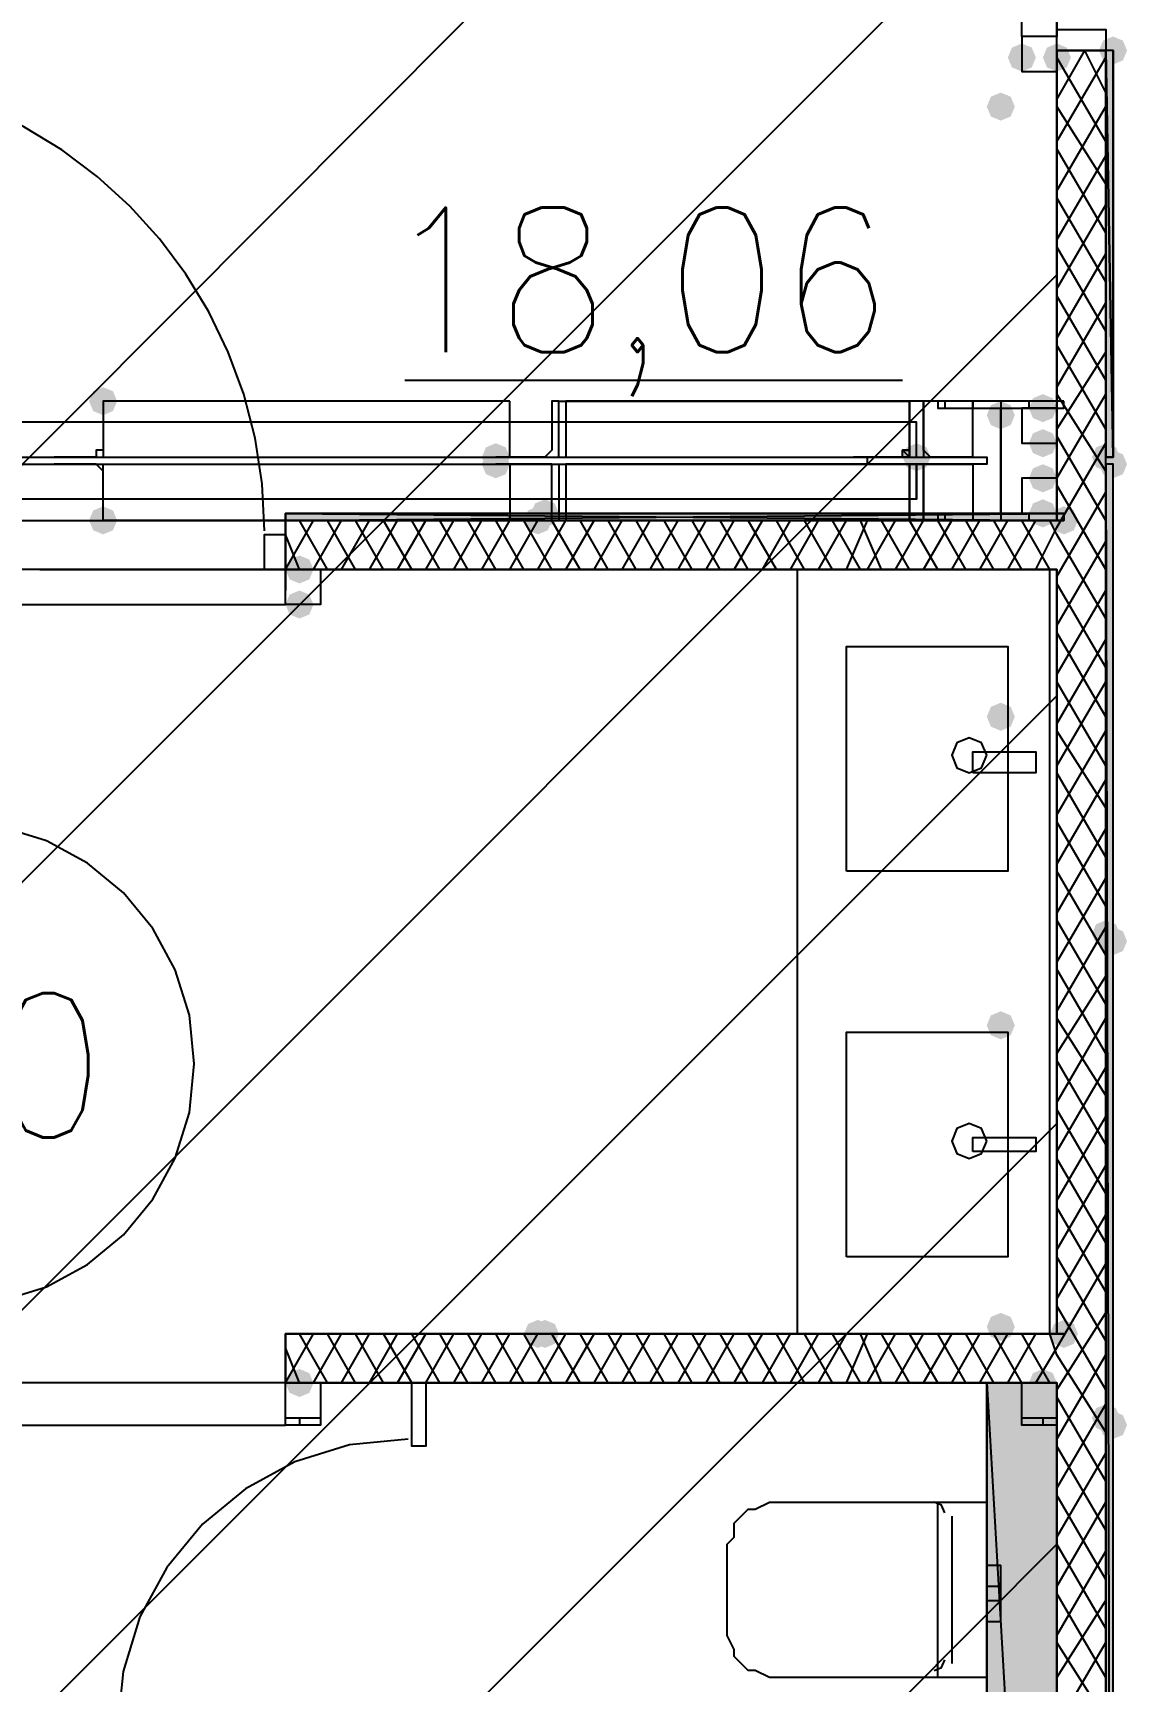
# Model space of a CAD drawing. Header units: millimetres. Extents: x 0 to 420, y 0 to 297.
# Drawn here: x 384.26 to 390.86, y 163.6 to 173.55 of the extents above; entities that cross this region are included whole.
import ezdxf

# ---------------------------------------------------------------- set-up
doc = ezdxf.new("R2010")
doc.units = ezdxf.units.MM
doc.layers.get('0').update_dxf_attribs({"linetype": 'CONTINUOUS'})
doc.styles.get("Standard").update_dxf_attribs({"font": 'STANDARD'})

msp = doc.modelspace()

# ---------------------------------------------------------------- hatches: boundary and pattern name
at = {"true_color": 0x0000fe}
for points in [[(390.863667, 173.439667), (390.838796, 173.379871), (390.779, 173.355), (390.719204, 173.379871), (390.694333, 173.439667), (390.719204, 173.499462), (390.779, 173.524333), (390.838796, 173.499463)], [(390.863667, 173.439667), (390.838796, 173.379871), (390.779, 173.355), (390.719204, 173.379871), (390.694333, 173.439667), (390.719204, 173.499462), (390.779, 173.524333), (390.838796, 173.499463)], [(390.821333, 170.984333), (390.796462, 170.924537), (390.736667, 170.899667), (390.676871, 170.924537), (390.652, 170.984333), (390.676871, 171.044129), (390.736667, 171.069), (390.796462, 171.044129)], [(390.863667, 170.942), (390.838796, 170.882204), (390.779, 170.857333), (390.719204, 170.882204), (390.694333, 170.942), (390.719204, 171.001796), (390.779, 171.026667), (390.838796, 171.001796)], [(387.434667, 170.645667), (387.409796, 170.585871), (387.35, 170.561), (387.290204, 170.585871), (387.265333, 170.645667), (387.290204, 170.705462), (387.35, 170.730333), (387.409796, 170.705463)], [(387.392333, 170.603333), (387.367462, 170.543537), (387.307667, 170.518667), (387.247871, 170.543537), (387.223, 170.603333), (387.247871, 170.663129), (387.307667, 170.688), (387.367462, 170.663129)], [(390.567333, 170.603333), (390.542462, 170.543537), (390.482667, 170.518667), (390.422871, 170.543537), (390.398, 170.603333), (390.422871, 170.663129), (390.482667, 170.688), (390.542462, 170.663129)], [(390.821333, 168.105667), (390.796462, 168.045871), (390.736667, 168.021), (390.676871, 168.045871), (390.652, 168.105667), (390.676871, 168.165462), (390.736667, 168.190333), (390.796462, 168.165463)], [(390.863667, 168.063333), (390.838796, 168.003537), (390.779, 167.978667), (390.719204, 168.003537), (390.694333, 168.063333), (390.719204, 168.123129), (390.779, 168.148), (390.838796, 168.123129)], [(387.392333, 165.692667), (387.367462, 165.632871), (387.307667, 165.608), (387.247871, 165.632871), (387.223, 165.692667), (387.247871, 165.752462), (387.307667, 165.777333), (387.367462, 165.752463)], [(387.434667, 165.692667), (387.409796, 165.632871), (387.35, 165.608), (387.290204, 165.632871), (387.265333, 165.692667), (387.290204, 165.752462), (387.35, 165.777333), (387.409796, 165.752463)], [(390.567333, 165.692667), (390.542462, 165.632871), (390.482667, 165.608), (390.422871, 165.632871), (390.398, 165.692667), (390.422871, 165.752462), (390.482667, 165.777333), (390.542462, 165.752463)], [(390.821333, 165.184667), (390.796462, 165.124871), (390.736667, 165.1), (390.676871, 165.124871), (390.652, 165.184667), (390.676871, 165.244462), (390.736667, 165.269333), (390.796462, 165.244463)], [(390.863667, 165.142333), (390.838796, 165.082537), (390.779, 165.057667), (390.719204, 165.082537), (390.694333, 165.142333), (390.719204, 165.202129), (390.779, 165.227), (390.838796, 165.202129)]]:
    msp.add_hatch(color=0, dxfattribs=at).paths.add_polyline_path(points, flags=0)
at = {"true_color": 0x000007}
for points in [[(390.313333, 173.397333), (390.288462, 173.337538), (390.228667, 173.312667), (390.168871, 173.337538), (390.144, 173.397333), (390.168871, 173.457129), (390.228667, 173.482), (390.288462, 173.457129)], [(390.525, 173.397333), (390.500129, 173.337538), (390.440333, 173.312667), (390.380538, 173.337538), (390.355667, 173.397333), (390.380537, 173.457129), (390.440333, 173.482), (390.500129, 173.457129)], [(390.186333, 173.101), (390.161462, 173.041204), (390.101667, 173.016333), (390.041871, 173.041204), (390.017, 173.101), (390.041871, 173.160796), (390.101667, 173.185667), (390.161462, 173.160796)], [(384.767667, 171.323), (384.742796, 171.263204), (384.683, 171.238333), (384.623204, 171.263204), (384.598333, 171.323), (384.623204, 171.382796), (384.683, 171.407667), (384.742796, 171.382796)], [(390.186333, 171.238333), (390.161462, 171.178537), (390.101667, 171.153667), (390.041871, 171.178537), (390.017, 171.238333), (390.041871, 171.298129), (390.101667, 171.323), (390.161462, 171.298129)], [(390.440333, 171.280667), (390.415462, 171.220871), (390.355667, 171.196), (390.295871, 171.220871), (390.271, 171.280667), (390.295871, 171.340462), (390.355667, 171.365333), (390.415462, 171.340463)], [(390.440333, 171.069), (390.415462, 171.009204), (390.355667, 170.984333), (390.295871, 171.009204), (390.271, 171.069), (390.295871, 171.128796), (390.355667, 171.153667), (390.415462, 171.128796)], [(387.138333, 170.984333), (387.113462, 170.924537), (387.053667, 170.899667), (386.993871, 170.924537), (386.969, 170.984333), (386.993871, 171.044129), (387.053667, 171.069), (387.113462, 171.044129)], [(387.138333, 170.942), (387.113462, 170.882204), (387.053667, 170.857333), (386.993871, 170.882204), (386.969, 170.942), (386.993871, 171.001796), (387.053667, 171.026667), (387.113462, 171.001796)], [(389.678333, 170.984333), (389.653462, 170.924537), (389.593667, 170.899667), (389.533871, 170.924537), (389.509, 170.984333), (389.533871, 171.044129), (389.593667, 171.069), (389.653462, 171.044129)], [(389.678333, 170.984333), (389.653462, 170.924537), (389.593667, 170.899667), (389.533871, 170.924537), (389.509, 170.984333), (389.533871, 171.044129), (389.593667, 171.069), (389.653462, 171.044129)], [(390.440333, 170.857333), (390.415462, 170.797537), (390.355667, 170.772667), (390.295871, 170.797537), (390.271, 170.857333), (390.295871, 170.917129), (390.355667, 170.942), (390.415462, 170.917129)], [(390.440333, 170.645667), (390.415462, 170.585871), (390.355667, 170.561), (390.295871, 170.585871), (390.271, 170.645667), (390.295871, 170.705462), (390.355667, 170.730333), (390.415462, 170.705463)], [(384.767667, 170.603333), (384.742796, 170.543537), (384.683, 170.518667), (384.623204, 170.543537), (384.598333, 170.603333), (384.623204, 170.663129), (384.683, 170.688), (384.742796, 170.663129)], [(385.953, 170.307), (385.928129, 170.247204), (385.868333, 170.222333), (385.808538, 170.247204), (385.783667, 170.307), (385.808537, 170.366796), (385.868333, 170.391667), (385.928129, 170.366796)], [(385.953, 170.095333), (385.928129, 170.035537), (385.868333, 170.010667), (385.808538, 170.035537), (385.783667, 170.095333), (385.808537, 170.155129), (385.868333, 170.18), (385.928129, 170.155129)], [(390.186333, 169.418), (390.161462, 169.358204), (390.101667, 169.333333), (390.041871, 169.358204), (390.017, 169.418), (390.041871, 169.477796), (390.101667, 169.502667), (390.161462, 169.477796)], [(390.186333, 167.555333), (390.161462, 167.495537), (390.101667, 167.470667), (390.041871, 167.495537), (390.017, 167.555333), (390.041871, 167.615129), (390.101667, 167.64), (390.161462, 167.615129)], [(390.186333, 165.735), (390.161462, 165.675204), (390.101667, 165.650333), (390.041871, 165.675204), (390.017, 165.735), (390.041871, 165.794796), (390.101667, 165.819667), (390.161462, 165.794796)], [(385.953, 165.396333), (385.928129, 165.336537), (385.868333, 165.311667), (385.808538, 165.336537), (385.783667, 165.396333), (385.808537, 165.456129), (385.868333, 165.481), (385.928129, 165.456129)], [(390.440333, 165.396333), (390.415462, 165.336537), (390.355667, 165.311667), (390.295871, 165.336537), (390.271, 165.396333), (390.295871, 165.456129), (390.355667, 165.481), (390.415462, 165.456129)], [(390.186333, 163.872333), (390.161462, 163.812537), (390.101667, 163.787667), (390.041871, 163.812537), (390.017, 163.872333), (390.041871, 163.932129), (390.101667, 163.957), (390.161462, 163.932129)]]:
    msp.add_hatch(color=0, dxfattribs=at).paths.add_polyline_path(points, flags=0)
h = msp.add_hatch(color=0, dxfattribs=at)
h.paths.add_polyline_path([(390.779, 173.439667), (390.736667, 173.439667), (390.779, 170.984333)], flags=0)
h.paths.add_polyline_path([(390.736667, 173.439667), (390.779, 170.984333), (390.736667, 170.984333)], flags=0)
at = {"true_color": 0x000062}
h = msp.add_hatch(color=0, dxfattribs=at)
h.paths.add_polyline_path([(389.551333, 171.323), (389.551333, 171.069)], flags=0)
h.paths.add_polyline_path([(389.551333, 171.069), (389.551333, 171.323)], flags=0)
h = msp.add_hatch(color=0, dxfattribs=at)
h.paths.add_polyline_path([(389.551333, 171.026667), (389.509, 171.026667), (389.551333, 170.984333)], flags=0)
h.paths.add_polyline_path([(389.509, 171.026667), (389.551333, 170.984333), (389.509, 170.984333)], flags=0)
h.paths.add_polyline_path([(389.551333, 170.984333), (389.509, 170.984333), (389.255, 170.984333)], flags=0)
for points in [[(389.551333, 171.026667), (389.509, 171.026667)], [(389.212667, 170.984333), (389.255, 170.984333)], [(389.212667, 170.942), (389.255, 170.942)], [(389.509, 170.984333), (389.551333, 170.984333)]]:
    msp.add_hatch(color=0, dxfattribs=at).paths.add_polyline_path(points, flags=0)
h = msp.add_hatch(color=0, dxfattribs=at)
h.paths.add_polyline_path([(389.551333, 171.069), (389.551333, 171.026667)], flags=0)
h.paths.add_polyline_path([(389.551333, 171.026667), (389.551333, 171.069)], flags=0)
h = msp.add_hatch(color=0, dxfattribs=at)
h.paths.add_polyline_path([(389.212667, 170.984333), (389.255, 170.984333)], flags=0)
h.paths.add_polyline_path([(389.255, 170.984333), (389.212667, 170.984333)], flags=0)
h = msp.add_hatch(color=0, dxfattribs=at)
h.paths.add_polyline_path([(389.212667, 170.984333), (389.551333, 170.984333)], flags=0)
h.paths.add_polyline_path([(389.551333, 170.984333), (389.212667, 170.984333)], flags=0)
h.paths.add_polyline_path([(389.551333, 170.984333), (389.212667, 170.984333)], flags=0)
h.paths.add_polyline_path([(389.212667, 170.984333), (389.551333, 170.984333)], flags=0)
h.paths.add_polyline_path([(389.551333, 170.984333), (389.212667, 170.984333)], flags=0)
h.paths.add_polyline_path([(389.551333, 170.984333), (389.212667, 170.984333)], flags=0)
h.paths.add_polyline_path([(389.212667, 170.984333), (389.551333, 170.984333)], flags=0)
h.paths.add_polyline_path([(389.551333, 170.984333), (389.212667, 170.984333)], flags=0)
h.paths.add_polyline_path([(389.551333, 170.984333), (389.212667, 170.984333)], flags=0)
h.paths.add_polyline_path([(389.212667, 170.984333), (389.551333, 170.984333)], flags=0)
h.paths.add_polyline_path([(389.551333, 170.984333), (389.212667, 170.984333)], flags=0)
h.paths.add_polyline_path([(389.551333, 170.984333), (389.212667, 170.984333)], flags=0)
h.paths.add_polyline_path([(389.212667, 170.984333), (389.551333, 170.984333)], flags=0)
h = msp.add_hatch(color=0, dxfattribs=at)
h.paths.add_polyline_path([(389.212667, 170.942), (389.551333, 170.942)], flags=0)
h.paths.add_polyline_path([(389.551333, 170.942), (389.212667, 170.942)], flags=0)
h.paths.add_polyline_path([(389.551333, 170.942), (389.212667, 170.942)], flags=0)
h.paths.add_polyline_path([(389.212667, 170.942), (389.551333, 170.942)], flags=0)
h.paths.add_polyline_path([(389.551333, 170.942), (389.212667, 170.942)], flags=0)
h.paths.add_polyline_path([(389.551333, 170.942), (389.212667, 170.942)], flags=0)
h.paths.add_polyline_path([(389.212667, 170.942), (389.551333, 170.942)], flags=0)
h.paths.add_polyline_path([(389.551333, 170.942), (389.212667, 170.942)], flags=0)
h.paths.add_polyline_path([(389.551333, 170.942), (389.212667, 170.942)], flags=0)
h.paths.add_polyline_path([(389.212667, 170.942), (389.551333, 170.942)], flags=0)
h.paths.add_polyline_path([(389.551333, 170.942), (389.212667, 170.942)], flags=0)
h.paths.add_polyline_path([(389.551333, 170.942), (389.212667, 170.942)], flags=0)
h.paths.add_polyline_path([(389.212667, 170.942), (389.551333, 170.942)], flags=0)
h = msp.add_hatch(color=0, dxfattribs=at)
h.paths.add_polyline_path([(389.212667, 170.942), (389.255, 170.942)], flags=0)
h.paths.add_polyline_path([(389.255, 170.942), (389.212667, 170.942)], flags=0)
h = msp.add_hatch(color=0, dxfattribs=at)
h.paths.add_polyline_path([(389.551333, 170.942), (389.255, 170.942)], flags=0)
h.paths.add_polyline_path([(389.255, 170.942), (389.551333, 170.942), (389.509, 170.942)], flags=0)
h = msp.add_hatch(color=0, dxfattribs=at)
h.paths.add_polyline_path([(389.509, 170.942), (389.551333, 170.942)], flags=0)
h.paths.add_polyline_path([(389.551333, 170.942), (389.509, 170.942)], flags=0)
h.paths.add_polyline_path([(389.551333, 170.942), (389.509, 170.942)], flags=0)
h.paths.add_polyline_path([(389.509, 170.942), (389.551333, 170.942)], flags=0)
h = msp.add_hatch(color=0, dxfattribs=at)
h.paths.add_polyline_path([(389.551333, 170.942), (389.551333, 170.899667)], flags=0)
h.paths.add_polyline_path([(389.551333, 170.899667), (389.551333, 170.942)], flags=0)
at = {"true_color": 0x000007}
h = msp.add_hatch(color=0, dxfattribs=at)
h.paths.add_polyline_path([(390.779, 170.942), (390.736667, 170.942), (390.779, 153.585333)], flags=0)
h.paths.add_polyline_path([(390.736667, 170.942), (390.779, 153.585333), (390.736667, 153.585333)], flags=0)
at = {"true_color": 0x000062}
h = msp.add_hatch(color=0, dxfattribs=at)
h.paths.add_polyline_path([(389.551333, 170.899667), (389.551333, 170.857333)], flags=0)
h.paths.add_polyline_path([(389.551333, 170.857333), (389.551333, 170.899667)], flags=0)
h = msp.add_hatch(color=0, dxfattribs=at)
h.paths.add_polyline_path([(389.551333, 170.857333), (389.551333, 170.603333)], flags=0)
h.paths.add_polyline_path([(389.551333, 170.603333), (389.551333, 170.857333)], flags=0)
at = {"true_color": 0x000007}
h = msp.add_hatch(color=0, dxfattribs=at)
h.paths.add_polyline_path([(390.482667, 170.645667), (385.783667, 170.645667), (390.482667, 170.603333)], flags=0)
h.paths.add_polyline_path([(385.783667, 170.645667), (390.482667, 170.603333), (385.783667, 170.603333)], flags=0)
h = msp.add_hatch(color=0, dxfattribs=at)
h.paths.add_polyline_path([(385.783667, 165.692667), (390.482667, 165.692667)], flags=0)
h.paths.add_polyline_path([(390.482667, 165.692667), (385.783667, 165.692667)], flags=0)
h = msp.add_hatch(color=0, dxfattribs=at)
h.paths.add_polyline_path([(390.440333, 165.396333), (390.017, 165.396333), (390.440333, 158.072667)], flags=0)
h.paths.add_polyline_path([(390.017, 165.396333), (390.440333, 158.072667), (390.017, 158.072667)], flags=0)

# ---------------------------------------------------------------- linework, layer by layer
at = {"color": 0, "true_color": 0x000008}
msp.add_lwpolyline([(378.121333, 170.603333), (390.440333, 170.603333), (390.440333, 182.922333), (378.121333, 182.922333)], close=True, dxfattribs=at)
at = {"color": 0, "true_color": 0x000020}
for points in [[(377.952, 164.676666), (390.440333, 177.207333)], [(378.121334, 162.348333), (390.440333, 174.667333)], [(378.121334, 159.765999), (390.440333, 172.084999)], [(378.121334, 157.225999), (390.440333, 169.544999)], [(378.121334, 154.643666), (390.440333, 166.962666)], [(379.264333, 153.204333), (390.440333, 164.422666)]]:
    msp.add_lwpolyline(points, dxfattribs=at)
at = {"color": 0, "true_color": 0x000007}
for points in [[(390.355667, 173.524333), (390.228667, 173.524333), (390.228667, 176.826333)], [(390.440333, 176.826333), (390.440333, 173.524333), (390.355667, 173.524333)], [(390.440333, 173.143333), (390.609667, 173.439667)], [(390.440333, 173.439667), (390.736667, 173.439667)], [(390.440333, 173.439667), (390.440333, 170.603333)], [(390.736667, 173.185667), (390.609667, 173.439667)], [(390.779, 170.984333), (390.779, 173.439667), (390.779, 170.984333), (390.736667, 173.439667)], [(390.736667, 118.448667), (390.736667, 173.439667)], [(385.656667, 170.539833), (385.642351, 170.823342), (385.600333, 171.09866), (385.532007, 171.364395), (385.438766, 171.619151), (385.322004, 171.861537), (385.183114, 172.090157), (385.023491, 172.303619), (384.844528, 172.500528), (384.647619, 172.679491), (384.434157, 172.839114), (384.205537, 172.978004), (383.963151, 173.094766), (383.708395, 173.188007), (383.44266, 173.256333), (383.167342, 173.298351), (382.883833, 173.312667)], [(390.440333, 172.889333), (390.736667, 173.397333)], [(390.736667, 172.889333), (390.440333, 173.397333)], [(390.440333, 172.593), (390.736667, 173.101)], [(390.736667, 172.635333), (390.440333, 173.101)], [(390.736667, 172.339), (390.440333, 172.847)], [(390.440333, 172.296667), (390.736667, 172.804667)], [(390.736667, 172.042667), (390.440333, 172.550667)], [(390.440333, 172.000333), (390.736667, 172.508333)], [(390.736667, 171.746333), (390.440333, 172.254333)], [(390.440333, 171.704), (390.736667, 172.212)], [(390.736667, 171.45), (390.440333, 171.958)], [(390.440333, 171.407667), (390.736667, 171.915667)], [(390.736667, 171.153667), (390.440333, 171.661667)], [(390.440333, 171.153667), (390.736667, 171.619333)], [(386.503333, 171.45), (389.509, 171.45)], [(384.683, 171.323), (384.683, 171.026667), (384.640667, 171.026667), (384.640667, 170.984333), (384.386667, 170.984333)], [(387.434667, 170.984333), (387.434667, 171.323), (387.392333, 171.323), (387.392333, 171.026667)], [(387.434667, 171.323), (389.551333, 171.323)], [(389.636, 171.323), (387.477, 171.323), (387.477, 170.984333), (389.636, 170.984333), (389.932333, 170.984333), (389.678333, 170.984333), (389.636, 171.026667), (389.636, 171.323), (389.636, 170.984333)], [(389.551333, 170.984333), (389.932333, 170.984333), (389.932333, 171.323), (389.551333, 171.323)], [(389.763, 171.323), (389.763, 171.280667)], [(389.932333, 171.323), (389.932333, 171.280667)], [(390.101667, 171.323), (390.101667, 170.603333)], [(390.271, 171.323), (390.271, 171.280667)], [(390.440333, 170.857333), (390.736667, 171.365333)], [(390.736667, 170.899667), (390.440333, 171.365333)], [(390.440333, 171.323), (390.440333, 171.280667)], [(389.593667, 171.026667), (389.593667, 171.196), (379.010333, 171.196), (379.010333, 171.026667), (379.010333, 170.984333), (379.010333, 171.026667), (379.010333, 171.196)], [(379.010333, 170.984333), (389.593667, 170.984333), (389.593667, 171.026667)], [(387.392333, 171.026667), (387.35, 170.984333), (387.096, 170.984333), (387.053667, 170.984333), (387.434667, 170.984333)], [(390.736667, 170.603333), (390.440333, 171.111333)], [(390.440333, 170.561), (390.736667, 171.069)], [(379.010333, 170.984333), (389.593667, 170.984333)], [(389.593667, 170.730333), (389.593667, 170.942), (389.593667, 170.899667), (389.593667, 170.730333), (379.010333, 170.730333), (379.010333, 170.942), (389.593667, 170.942)], [(384.386667, 170.984333), (384.683, 170.984333)], [(384.386667, 170.942), (384.683, 170.942)], [(384.683, 170.603333), (384.683, 170.899667), (384.640667, 170.942), (384.386667, 170.942)], [(387.392333, 170.942), (387.35, 170.942), (387.096, 170.942), (387.053667, 170.942), (387.434667, 170.942)], [(387.096, 170.984333), (387.35, 170.984333)], [(387.096, 170.942), (387.35, 170.942)], [(387.434667, 170.942), (387.434667, 170.603333), (387.392333, 170.603333), (387.392333, 170.899667), (387.392333, 170.942)], [(387.434667, 170.984333), (389.551333, 170.984333)], [(387.434667, 170.942), (389.551333, 170.942)], [(389.636, 170.942), (389.636, 170.603333), (389.636, 170.899667), (389.636, 170.942), (387.477, 170.942), (387.477, 170.603333), (389.636, 170.603333)], [(389.212667, 170.984333), (389.509, 170.984333)], [(389.212667, 170.942), (389.509, 170.942)], [(389.551333, 170.942), (389.932333, 170.942), (389.932333, 170.603333), (389.551333, 170.603333)], [(390.736667, 153.585333), (390.736667, 170.942), (390.779, 153.585333), (390.779, 170.942)], [(390.736667, 170.307), (390.440333, 170.815)], [(390.440333, 170.264667), (390.736667, 170.772667)], [(385.783667, 170.603333), (390.482667, 170.603333), (385.783667, 170.603333), (390.482667, 170.645667)], [(389.763, 170.645667), (389.763, 170.603333)], [(389.932333, 170.645667), (389.932333, 170.603333)], [(390.271, 170.645667), (390.271, 170.603333)], [(390.440333, 170.645667), (390.440333, 170.603333)], [(385.783667, 170.518667), (385.783667, 170.603333)], [(385.783667, 170.307), (385.953, 170.603333)], [(385.783667, 170.603333), (385.783667, 170.518667), (385.783667, 170.307)], [(385.783667, 170.603333), (385.783667, 170.518667)], [(390.440333, 170.603333), (385.783667, 170.603333)], [(385.868333, 170.307), (385.783667, 170.518667)], [(386.037667, 170.307), (385.868333, 170.603333)], [(385.953, 170.307), (386.122333, 170.603333)], [(386.207, 170.307), (386.037667, 170.603333)], [(386.122333, 170.307), (386.291667, 170.603333)], [(386.376333, 170.307), (386.207, 170.603333)], [(386.291667, 170.307), (386.461, 170.603333)], [(386.545667, 170.307), (386.376333, 170.603333)], [(386.461, 170.307), (386.630333, 170.603333)], [(386.715, 170.307), (386.545667, 170.603333)], [(386.630333, 170.307), (386.799667, 170.603333)], [(386.884333, 170.307), (386.715, 170.603333)], [(386.799667, 170.307), (386.969, 170.603333)], [(387.053667, 170.307), (386.884333, 170.603333)], [(386.969, 170.307), (387.138333, 170.603333)], [(387.223, 170.307), (387.053667, 170.603333)], [(387.138333, 170.307), (387.307667, 170.603333)], [(387.392333, 170.307), (387.223, 170.603333)], [(387.307667, 170.307), (387.477, 170.603333)], [(387.561667, 170.307), (387.392333, 170.603333)], [(387.434667, 170.603333), (389.551333, 170.603333)], [(387.477, 170.307), (387.646333, 170.603333)], [(387.731, 170.307), (387.561667, 170.603333)], [(387.646333, 170.307), (387.815667, 170.603333)], [(387.900333, 170.307), (387.731, 170.603333)], [(387.815667, 170.307), (387.985, 170.603333)], [(388.069667, 170.307), (387.900333, 170.603333)], [(387.985, 170.307), (388.154333, 170.603333)], [(388.239, 170.307), (388.069667, 170.603333)], [(388.154333, 170.307), (388.323667, 170.603333)], [(388.408333, 170.307), (388.239, 170.603333)], [(388.323667, 170.307), (388.493, 170.603333)], [(388.577667, 170.307), (388.408333, 170.603333)], [(388.493, 170.307), (388.662333, 170.603333)], [(388.747, 170.307), (388.577667, 170.603333)], [(388.662333, 170.307), (388.831667, 170.603333)], [(388.916333, 170.307), (388.747, 170.603333)], [(388.831667, 170.307), (389.001, 170.603333)], [(389.085667, 170.307), (388.916333, 170.603333)], [(389.001, 170.307), (389.170333, 170.603333)], [(389.255, 170.307), (389.085667, 170.603333)], [(389.170333, 170.307), (389.297333, 170.603333)], [(389.382, 170.307), (389.255, 170.603333)], [(389.297333, 170.307), (389.466667, 170.603333)], [(389.551333, 170.307), (389.382, 170.603333)], [(389.466667, 170.307), (389.636, 170.603333)], [(389.720667, 170.307), (389.551333, 170.603333)], [(389.636, 170.307), (389.805333, 170.603333)], [(389.89, 170.307), (389.720667, 170.603333)], [(389.805333, 170.307), (389.974667, 170.603333)], [(390.059333, 170.307), (389.89, 170.603333)], [(389.974667, 170.307), (390.144, 170.603333)], [(390.228667, 170.307), (390.059333, 170.603333)], [(390.144, 170.307), (390.313333, 170.603333)], [(390.398, 170.307), (390.228667, 170.603333)], [(390.313333, 170.307), (390.440333, 170.561)], [(390.440333, 170.518667), (390.398, 170.603333)], [(390.736667, 170.010667), (390.440333, 170.518667)], [(390.440333, 169.968333), (390.736667, 170.476333)], [(384.302, 170.307), (382.820333, 170.307), (382.820333, 170.18)], [(384.302, 170.307), (385.783667, 170.307), (385.995333, 170.307), (385.995333, 170.095333), (385.783667, 170.095333), (385.783667, 170.307), (385.995333, 170.307), (385.995333, 170.095333), (385.783667, 170.095333), (385.783667, 170.307), (385.783667, 170.18)], [(385.783667, 170.307), (390.440333, 170.307)], [(388.874, 165.692667), (388.874, 170.307)], [(388.874, 165.692667), (390.440333, 165.692667), (390.440333, 170.307), (388.874, 170.307)], [(390.398, 165.692667), (390.398, 170.307)], [(390.440333, 170.307), (390.440333, 165.692667)], [(390.736667, 169.714333), (390.440333, 170.222333)], [(382.820333, 170.18), (382.820333, 170.095333), (384.302, 170.095333)], [(384.302, 170.095333), (385.783667, 170.095333), (385.783667, 170.18)], [(390.440333, 169.672), (390.736667, 170.18)], [(390.736667, 169.418), (390.440333, 169.926)], [(390.440333, 169.375667), (390.736667, 169.883667)], [(390.440333, 169.121667), (390.736667, 169.629667)], [(390.736667, 169.121667), (390.440333, 169.629667)], [(390.440333, 168.825333), (390.736667, 169.333333)], [(390.736667, 168.867667), (390.440333, 169.333333)], [(390.736667, 168.571333), (390.440333, 169.079333)], [(390.440333, 168.529), (390.736667, 169.037)], [(385.233333, 167.3225), (385.203661, 167.616844), (385.118561, 167.890996), (384.983905, 168.139083), (384.805566, 168.355232), (384.589416, 168.533572), (384.341329, 168.668228), (384.067177, 168.753328), (383.772833, 168.783), (383.47849, 168.753328), (383.204338, 168.668228), (382.956251, 168.533572), (382.740101, 168.355232), (382.561762, 168.139083), (382.427106, 167.890996), (382.342005, 167.616844), (382.312333, 167.3225)], [(390.736667, 168.275), (390.440333, 168.783)], [(390.440333, 168.232667), (390.736667, 168.740667)], [(390.736667, 167.978667), (390.440333, 168.486667)], [(390.440333, 167.936333), (390.736667, 168.444333)], [(390.736667, 167.682333), (390.440333, 168.190333)], [(390.440333, 167.64), (390.736667, 168.148)], [(390.736667, 167.386), (390.440333, 167.894)], [(390.440333, 167.386), (390.736667, 167.851667)], [(390.440333, 167.089667), (390.736667, 167.597667)], [(390.736667, 167.132), (390.440333, 167.597667)], [(390.736667, 166.835667), (390.440333, 167.343667)], [(382.312333, 167.3225), (382.342005, 167.028156), (382.427106, 166.754004), (382.561762, 166.505917), (382.740101, 166.289768), (382.956251, 166.111428), (383.204338, 165.976772), (383.47849, 165.891672), (383.772833, 165.862), (384.067177, 165.891672), (384.341329, 165.976772), (384.589416, 166.111428), (384.805566, 166.289768), (384.983905, 166.505917), (385.118561, 166.754004), (385.203661, 167.028156), (385.233333, 167.3225)], [(390.440333, 166.793333), (390.736667, 167.301333)], [(390.736667, 166.539333), (390.440333, 167.047333)], [(390.440333, 166.497), (390.736667, 167.005)], [(390.736667, 166.243), (390.440333, 166.751)], [(390.440333, 166.200667), (390.736667, 166.708667)], [(390.736667, 165.946667), (390.440333, 166.454667)], [(390.440333, 165.904333), (390.736667, 166.412333)], [(390.736667, 165.650333), (390.440333, 166.158333)], [(390.440333, 165.608), (390.736667, 166.116)], [(390.736667, 165.354), (390.440333, 165.862)], [(390.440333, 165.354), (390.736667, 165.819667)], [(385.783667, 165.608), (385.783667, 165.692667)], [(385.783667, 165.396333), (385.953, 165.692667)], [(385.783667, 165.692667), (390.482667, 165.692667), (385.783667, 165.692667), (390.482667, 165.692667)], [(390.440333, 165.692667), (385.783667, 165.692667), (385.783667, 165.396333), (390.440333, 165.396333)], [(386.037667, 165.396333), (385.868333, 165.692667)], [(385.953, 165.396333), (386.122333, 165.692667)], [(386.207, 165.396333), (386.037667, 165.692667)], [(386.122333, 165.396333), (386.291667, 165.692667)], [(386.376333, 165.396333), (386.207, 165.692667)], [(386.291667, 165.396333), (386.461, 165.692667)], [(386.545667, 165.396333), (386.376333, 165.692667)], [(386.461, 165.396333), (386.630333, 165.692667)], [(386.715, 165.396333), (386.545667, 165.692667)], [(386.630333, 165.396333), (386.799667, 165.692667)], [(386.884333, 165.396333), (386.715, 165.692667)], [(386.799667, 165.396333), (386.969, 165.692667)], [(387.053667, 165.396333), (386.884333, 165.692667)], [(386.969, 165.396333), (387.138333, 165.692667)], [(387.223, 165.396333), (387.053667, 165.692667)], [(387.138333, 165.396333), (387.307667, 165.692667)], [(387.392333, 165.396333), (387.223, 165.692667)], [(387.307667, 165.396333), (387.477, 165.692667)], [(387.561667, 165.396333), (387.392333, 165.692667)], [(387.477, 165.396333), (387.646333, 165.692667)], [(387.731, 165.396333), (387.561667, 165.692667)], [(387.646333, 165.396333), (387.815667, 165.692667)], [(387.900333, 165.396333), (387.731, 165.692667)], [(387.815667, 165.396333), (387.985, 165.692667)], [(388.069667, 165.396333), (387.900333, 165.692667)], [(387.985, 165.396333), (388.154333, 165.692667)], [(388.239, 165.396333), (388.069667, 165.692667)], [(388.154333, 165.396333), (388.323667, 165.692667)], [(388.408333, 165.396333), (388.239, 165.692667)], [(388.323667, 165.396333), (388.493, 165.692667)], [(388.577667, 165.396333), (388.408333, 165.692667)], [(388.493, 165.396333), (388.662333, 165.692667)], [(388.747, 165.396333), (388.577667, 165.692667)], [(388.662333, 165.396333), (388.831667, 165.692667)], [(388.916333, 165.396333), (388.747, 165.692667)], [(388.831667, 165.396333), (389.001, 165.692667)], [(389.085667, 165.396333), (388.916333, 165.692667)], [(389.001, 165.396333), (389.170333, 165.692667)], [(389.255, 165.396333), (389.085667, 165.692667)], [(389.170333, 165.396333), (389.297333, 165.692667)], [(389.382, 165.396333), (389.255, 165.692667)], [(389.297333, 165.396333), (389.466667, 165.692667)], [(389.551333, 165.396333), (389.382, 165.692667)], [(389.466667, 165.396333), (389.636, 165.692667)], [(389.720667, 165.396333), (389.551333, 165.692667)], [(389.636, 165.396333), (389.805333, 165.692667)], [(389.89, 165.396333), (389.720667, 165.692667)], [(389.805333, 165.396333), (389.974667, 165.692667)], [(390.059333, 165.396333), (389.89, 165.692667)], [(389.974667, 165.396333), (390.144, 165.692667)], [(390.228667, 165.396333), (390.059333, 165.692667)], [(390.144, 165.396333), (390.313333, 165.692667)], [(390.398, 165.396333), (390.228667, 165.692667)], [(390.440333, 165.565667), (390.398, 165.692667)], [(385.868333, 165.396333), (385.783667, 165.608)], [(390.313333, 165.396333), (390.440333, 165.608)], [(390.440333, 165.057667), (390.736667, 165.565667)], [(390.736667, 165.1), (390.440333, 165.565667)], [(384.302, 165.396333), (382.820333, 165.396333), (382.820333, 165.269333)], [(385.783667, 165.269333), (385.783667, 165.396333), (384.302, 165.396333)], [(390.440333, 165.396333), (390.440333, 153.204333)], [(382.820333, 165.269333), (382.820333, 165.142333), (384.302, 165.142333)], [(384.302, 165.142333), (385.783667, 165.142333), (385.783667, 165.269333)], [(390.736667, 164.803667), (390.440333, 165.311667)], [(390.440333, 164.761333), (390.736667, 165.269333)], [(385.868333, 165.184667), (385.868333, 165.142333)], [(390.355667, 165.184667), (390.355667, 165.142333)], [(386.5245, 165.057667), (386.170435, 165.021974), (385.840658, 164.919607), (385.542234, 164.757629), (385.282228, 164.543105), (385.067704, 164.283099), (384.905726, 163.984675), (384.803359, 163.654899), (384.767667, 163.300833)], [(390.736667, 164.507333), (390.440333, 165.015333)], [(390.440333, 164.465), (390.736667, 164.973)], [(389.763, 164.613167), (389.744395, 164.658061), (389.6995, 164.676667)], [(389.720667, 163.618333), (389.720667, 164.676667)], [(390.736667, 164.211), (390.440333, 164.719)], [(390.440333, 164.168667), (390.736667, 164.676667)], [(389.805333, 164.592), (389.805333, 164.126333)], [(390.736667, 163.914667), (390.440333, 164.422667)], [(390.440333, 163.872333), (390.736667, 164.380333)], [(390.017, 164.168667), (390.017, 164.253333), (390.017, 164.295667)], [(390.017, 164.295667), (390.101667, 164.295667)], [(390.101667, 164.168667), (390.101667, 164.253333), (390.101667, 164.295667)], [(390.017, 164.084), (390.017, 164.126333), (390.017, 164.168667)], [(390.017, 164.084), (390.101667, 164.084), (390.101667, 164.126333), (390.101667, 164.168667), (390.017, 164.168667)], [(389.805333, 164.126333), (389.805333, 163.703)], [(390.017, 163.957), (390.017, 164.041667), (390.017, 164.084)], [(390.101667, 163.957), (390.101667, 164.041667), (390.101667, 164.084)], [(390.736667, 163.618333), (390.440333, 164.126333)], [(390.440333, 163.618333), (390.736667, 164.084)], [(390.017, 163.957), (390.101667, 163.957)], [(390.440333, 163.322), (390.736667, 163.83)], [(390.736667, 163.364333), (390.440333, 163.83)], [(389.6995, 163.660667), (389.744395, 163.679272), (389.763, 163.724167)]]:
    msp.add_lwpolyline(points, dxfattribs=at)
for points in [[(390.440333, 173.312667), (390.440333, 173.524333), (390.228667, 173.524333), (390.228667, 173.312667), (390.440333, 173.312667), (390.440333, 173.524333), (390.228667, 173.524333), (390.228667, 173.312667)], [(390.440333, 173.566667), (390.736667, 173.566667), (390.736667, 173.439667), (390.440333, 173.439667)], [(390.736667, 173.439667), (390.440333, 173.439667)], [(390.779, 173.439667), (390.736667, 173.439667), (390.779, 170.984333)], [(390.736667, 173.439667), (390.779, 170.984333), (390.736667, 170.984333)], [(390.779, 170.984333), (390.779, 173.439667), (390.736667, 173.439667), (390.736667, 170.984333)], [(390.779, 170.984333), (390.779, 173.439667), (390.736667, 173.439667), (390.736667, 170.984333)], [(387.138333, 171.323), (384.683, 171.323), (384.683, 170.984333), (387.138333, 170.984333)], [(390.482667, 171.323), (389.720667, 171.323), (389.720667, 171.280667), (390.101667, 171.280667), (390.101667, 170.645667), (389.720667, 170.645667), (389.720667, 170.603333), (390.482667, 170.603333), (390.482667, 170.645667), (390.101667, 170.645667), (390.101667, 171.280667), (390.482667, 171.280667)], [(390.440333, 171.280667), (390.228667, 171.280667), (390.228667, 171.069), (390.440333, 171.069), (390.440333, 171.280667), (390.228667, 171.280667), (390.228667, 171.069), (390.440333, 171.069)], [(387.138333, 170.603333), (384.683, 170.603333), (384.683, 170.942), (387.138333, 170.942)], [(389.297333, 170.984333), (390.017, 170.984333), (390.017, 170.942), (389.297333, 170.942)], [(389.932333, 170.942), (389.678333, 170.942), (389.636, 170.942)], [(390.779, 170.942), (390.736667, 170.942), (390.779, 153.585333)], [(390.736667, 170.942), (390.779, 153.585333), (390.736667, 153.585333)], [(390.736667, 170.942), (390.736667, 153.585333), (390.779, 153.585333), (390.779, 170.942)], [(390.736667, 170.942), (390.736667, 153.585333), (390.779, 153.585333), (390.779, 170.942)], [(390.440333, 170.857333), (390.228667, 170.857333), (390.228667, 170.645667), (390.440333, 170.645667), (390.440333, 170.857333), (390.228667, 170.857333), (390.228667, 170.645667), (390.440333, 170.645667)], [(390.482667, 170.645667), (385.783667, 170.645667), (390.482667, 170.603333)], [(385.783667, 170.645667), (390.482667, 170.603333), (385.783667, 170.603333)], [(385.783667, 170.603333), (385.783667, 170.645667), (390.482667, 170.645667), (390.482667, 170.603333), (385.783667, 170.603333), (390.482667, 170.603333), (390.482667, 170.645667), (385.783667, 170.645667)], [(385.656667, 170.307), (385.656667, 170.391667), (385.656667, 170.518667), (385.783667, 170.518667), (385.783667, 170.307)], [(385.783667, 170.307), (385.783667, 170.518667)], [(389.170333, 168.486667), (389.170333, 169.841333), (390.144, 169.841333), (390.144, 168.486667)], [(390.017, 169.185167), (389.986007, 169.260007), (389.911167, 169.291), (389.836327, 169.260007), (389.805333, 169.185167), (389.836327, 169.110327), (389.911167, 169.079333), (389.986007, 169.110327)], [(389.932333, 169.079333), (389.932333, 169.206333), (390.313333, 169.206333), (390.313333, 169.079333)], [(389.170333, 166.158333), (389.170333, 167.513), (390.144, 167.513), (390.144, 166.158333)], [(390.017, 166.856833), (389.986007, 166.931673), (389.911167, 166.962667), (389.836327, 166.931673), (389.805333, 166.856833), (389.836327, 166.781993), (389.911167, 166.751), (389.986007, 166.781993)], [(389.932333, 166.793333), (389.932333, 166.878), (390.313333, 166.878), (390.313333, 166.793333)], [(385.783667, 165.692667), (390.482667, 165.692667)], [(390.482667, 165.692667), (385.783667, 165.692667)], [(385.783667, 165.692667), (390.482667, 165.692667), (385.783667, 165.692667), (390.482667, 165.692667)], [(385.783667, 165.396333), (385.995333, 165.396333), (385.995333, 165.184667), (385.783667, 165.184667), (385.783667, 165.396333), (385.995333, 165.396333), (385.995333, 165.142333), (385.783667, 165.142333)], [(386.545667, 165.396333), (386.630333, 165.396333), (386.630333, 165.015333), (386.545667, 165.015333)], [(390.440333, 165.396333), (390.017, 165.396333), (390.440333, 158.072667)], [(390.017, 165.396333), (390.440333, 158.072667), (390.017, 158.072667)], [(390.440333, 165.396333), (390.017, 165.396333), (390.017, 158.072667), (390.440333, 158.072667)], [(390.228667, 165.396333), (390.440333, 165.396333), (390.440333, 165.184667), (390.228667, 165.184667), (390.228667, 165.396333), (390.440333, 165.396333), (390.440333, 165.142333), (390.228667, 165.142333)], [(388.450667, 164.380333), (388.450667, 164.422667), (388.493, 164.465), (388.493, 164.549667), (388.535333, 164.592), (388.577667, 164.634333), (388.62, 164.634333), (388.704667, 164.676667), (388.747, 164.676667), (390.017, 164.676667), (390.017, 163.618333), (388.747, 163.618333), (388.704667, 163.618333), (388.62, 163.660667), (388.577667, 163.660667), (388.535333, 163.703), (388.493, 163.745333), (388.493, 163.787667), (388.450667, 163.872333), (388.450667, 163.914667)], [(390.017, 164.507333), (390.017, 163.787667)]]:
    msp.add_lwpolyline(points, close=True, dxfattribs=at)
at = {"color": 0, "true_color": 0x000062}
for points in [[(389.551333, 171.323), (389.551333, 170.984333), (389.212667, 170.984333)], [(389.212667, 170.984333), (389.255, 170.984333), (389.509, 170.984333), (389.509, 171.026667), (389.551333, 171.026667), (389.551333, 171.069), (389.551333, 171.323)], [(389.551333, 170.603333), (389.551333, 170.942), (389.212667, 170.942)], [(389.551333, 170.603333), (389.551333, 170.857333), (389.551333, 170.899667), (389.551333, 170.942), (389.509, 170.942), (389.255, 170.942), (389.212667, 170.942)]]:
    msp.add_lwpolyline(points, dxfattribs=at)
for points in [[(389.551333, 171.323), (389.551333, 171.069)], [(389.551333, 171.069), (389.551333, 171.323)], [(389.551333, 171.026667), (389.509, 171.026667)], [(389.551333, 171.026667), (389.509, 171.026667), (389.551333, 170.984333)], [(389.509, 171.026667), (389.551333, 170.984333), (389.509, 170.984333)], [(389.551333, 171.069), (389.551333, 171.026667)], [(389.551333, 171.026667), (389.551333, 171.069)], [(389.212667, 170.984333), (389.255, 170.984333)], [(389.212667, 170.984333), (389.255, 170.984333)], [(389.255, 170.984333), (389.212667, 170.984333)], [(389.212667, 170.984333), (389.551333, 170.984333)], [(389.551333, 170.984333), (389.212667, 170.984333)], [(389.551333, 170.984333), (389.212667, 170.984333)], [(389.212667, 170.984333), (389.551333, 170.984333)], [(389.551333, 170.984333), (389.212667, 170.984333)], [(389.551333, 170.984333), (389.212667, 170.984333)], [(389.212667, 170.984333), (389.551333, 170.984333)], [(389.551333, 170.984333), (389.212667, 170.984333)], [(389.551333, 170.984333), (389.212667, 170.984333)], [(389.212667, 170.984333), (389.551333, 170.984333)], [(389.551333, 170.984333), (389.212667, 170.984333)], [(389.551333, 170.984333), (389.212667, 170.984333)], [(389.212667, 170.984333), (389.551333, 170.984333)], [(389.212667, 170.942), (389.551333, 170.942)], [(389.551333, 170.942), (389.212667, 170.942)], [(389.551333, 170.942), (389.212667, 170.942)], [(389.212667, 170.942), (389.551333, 170.942)], [(389.551333, 170.942), (389.212667, 170.942)], [(389.551333, 170.942), (389.212667, 170.942)], [(389.212667, 170.942), (389.551333, 170.942)], [(389.551333, 170.942), (389.212667, 170.942)], [(389.551333, 170.942), (389.212667, 170.942)], [(389.212667, 170.942), (389.551333, 170.942)], [(389.551333, 170.942), (389.212667, 170.942)], [(389.551333, 170.942), (389.212667, 170.942)], [(389.212667, 170.942), (389.551333, 170.942)], [(389.212667, 170.942), (389.255, 170.942)], [(389.212667, 170.942), (389.255, 170.942)], [(389.255, 170.942), (389.212667, 170.942)], [(389.551333, 170.984333), (389.509, 170.984333), (389.255, 170.984333)], [(389.551333, 170.942), (389.255, 170.942)], [(389.255, 170.942), (389.551333, 170.942), (389.509, 170.942)], [(389.509, 170.984333), (389.551333, 170.984333)], [(389.509, 170.942), (389.551333, 170.942)], [(389.551333, 170.942), (389.509, 170.942)], [(389.551333, 170.942), (389.509, 170.942)], [(389.509, 170.942), (389.551333, 170.942)], [(389.551333, 170.942), (389.551333, 170.899667)], [(389.551333, 170.899667), (389.551333, 170.942)], [(389.551333, 170.899667), (389.551333, 170.857333)], [(389.551333, 170.857333), (389.551333, 170.899667)], [(389.551333, 170.857333), (389.551333, 170.603333)], [(389.551333, 170.603333), (389.551333, 170.857333)]]:
    msp.add_lwpolyline(points, close=True, dxfattribs=at)
at = {"color": 0, "true_color": 0x000068}
msp.add_lwpolyline([(378.121333, 165.692667), (382.820333, 165.692667), (382.820333, 165.396333), (378.121333, 165.396333), (378.121333, 153.204333), (390.440333, 153.204333), (390.440333, 165.396333), (385.783667, 165.396333), (385.783667, 165.692667), (390.440333, 165.692667), (390.440333, 170.307), (378.121333, 170.307)], close=True, dxfattribs=at)

# ---------------------------------------------------------------- texts
at = {"color": 0, "true_color": 0x000007, "char_height": 0.872032, "attachment_point": 1}
for s, insert, width in [('18,06', (386.376347, 172.491367), 2.56764984), ('100', (382.650993, 167.750029), 1.55027914)]:
    msp.add_mtext(s, dxfattribs=dict(at, insert=insert, width=width))

doc.saveas('drawing.dxf')
